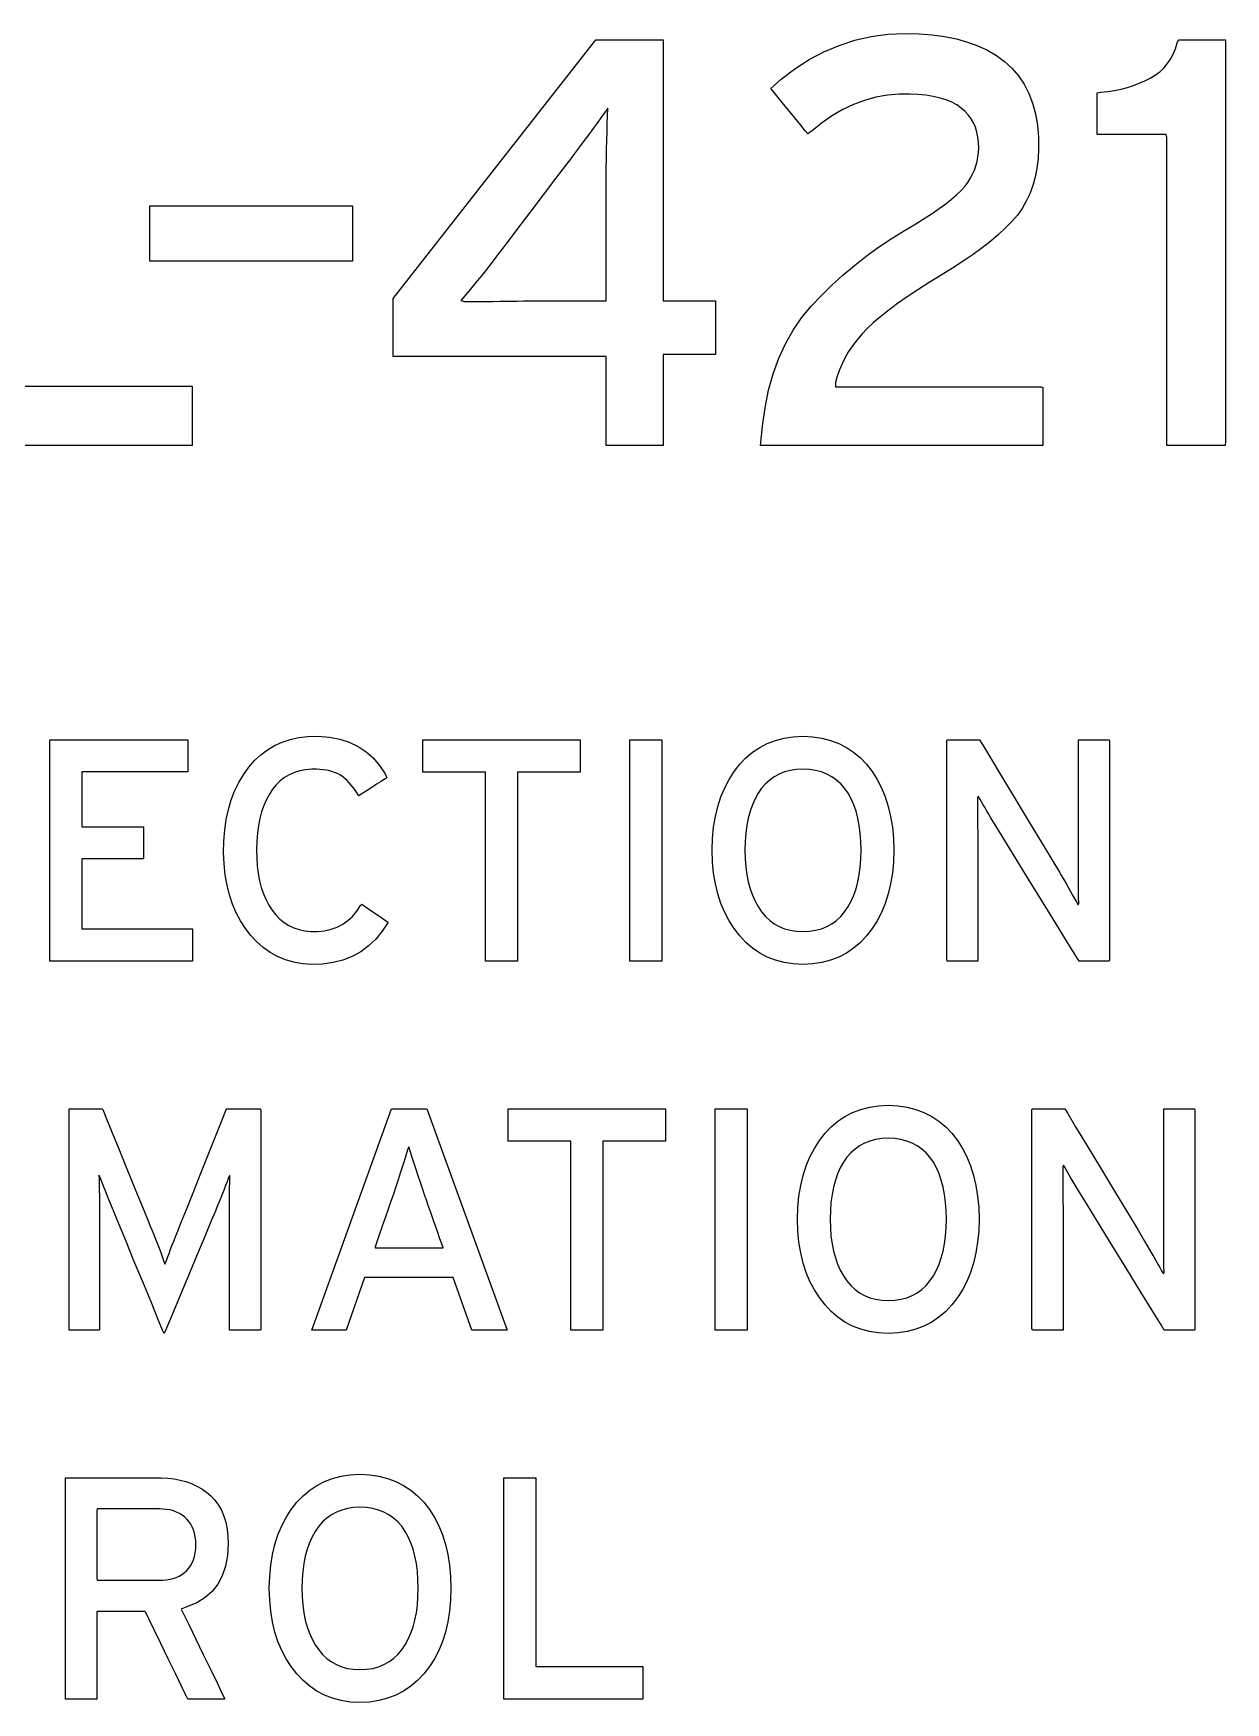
# Model space of a CAD drawing. Extents: x 1 to 47.7, y 0.2 to 33.3.
# Drawn here: x 19.018 to 19.646, y 13.414 to 14.294 of the extents above; entities that cross this region are included whole.
import ezdxf

# ---------------------------------------------------------------- set-up
doc = ezdxf.new("R2010")
doc.units = 0
doc.header["$MEASUREMENT"] = 0
doc.layers.add('4_0_____DWG', color=7, linetype='CONTINUOUS')

msp = doc.modelspace()

# ---------------------------------------------------------------- linework, layer by layer
at = {"layer": '4_0_____DWG'}
for points in [[(19.40104, 14.07663), (19.40193, 14.08688), (19.40333, 14.09661), (19.40525, 14.10582), (19.40769, 14.1145), (19.41064, 14.12266), (19.41412, 14.13029), (19.41811, 14.13741), (19.42262, 14.14399), (19.42765, 14.15005), (19.43301, 14.15576), (19.43859, 14.16125), (19.4444, 14.16655), (19.45043, 14.17164), (19.45668, 14.17652), (19.46315, 14.18119), (19.46985, 14.18567), (19.47676, 14.18993), (19.4828, 14.19347), (19.48726, 14.19625), (19.49138, 14.19893), (19.49513, 14.20153), (19.49853, 14.20403), (19.50157, 14.20645), (19.50426, 14.20878), (19.50659, 14.21102), (19.50856, 14.21317), (19.51013, 14.21528), (19.51147, 14.21744), (19.51263, 14.21963), (19.51362, 14.22186), (19.51443, 14.22413), (19.51507, 14.22644), (19.51553, 14.22879), (19.51581, 14.23118), (19.51592, 14.2336), (19.51583, 14.23648), (19.51551, 14.23926), (19.51495, 14.24189), (19.51417, 14.24438), (19.51315, 14.24671), (19.51189, 14.24889), (19.51041, 14.25092), (19.50869, 14.25279), (19.50673, 14.25453), (19.5044, 14.25614), (19.50176, 14.25756), (19.4988, 14.25878), (19.49554, 14.2598), (19.49196, 14.26062), (19.48807, 14.26125), (19.48387, 14.26167), (19.47936, 14.26191), (19.47406, 14.26187), (19.46781, 14.2613), (19.46171, 14.2602), (19.45577, 14.25858), (19.44998, 14.25644), (19.44436, 14.25377), (19.43889, 14.25058), (19.43358, 14.24686), (19.42843, 14.24263), (19.42596, 14.24085), (19.42454, 14.2426), (19.42213, 14.24556), (19.41907, 14.24932), (19.41572, 14.25344), (19.41243, 14.25749), (19.40955, 14.26103), (19.40743, 14.26364), (19.40642, 14.26487), (19.41182, 14.26973), (19.41904, 14.27527), (19.42654, 14.28008), (19.4343, 14.28418), (19.44234, 14.28756), (19.45064, 14.29022), (19.45922, 14.29215), (19.46806, 14.29337), (19.47717, 14.29386), (19.48446, 14.29368), (19.49138, 14.29314), (19.49794, 14.29222), (19.50412, 14.29095), (19.50994, 14.28931), (19.51539, 14.2873), (19.52048, 14.28494), (19.52519, 14.2822), (19.52954, 14.27908), (19.53344, 14.27546), (19.53686, 14.27145), (19.53981, 14.26705), (19.54229, 14.26226), (19.54428, 14.25708), (19.5458, 14.2515), (19.54685, 14.24553), (19.54742, 14.23918), (19.54749, 14.23308), (19.5472, 14.22786), (19.54659, 14.22289), (19.54566, 14.21815), (19.54442, 14.21366), (19.54286, 14.2094), (19.54099, 14.20539), (19.5388, 14.20161), (19.5363, 14.19808), (19.53339, 14.19472), (19.53005, 14.19134), (19.52634, 14.18791), (19.52226, 14.18444), (19.5178, 14.18093), (19.51296, 14.17737), (19.50775, 14.17377), (19.50217, 14.17013), (19.49621, 14.16645), (19.48982, 14.16255), (19.48383, 14.15874), (19.47828, 14.15504), (19.47318, 14.15147), (19.46853, 14.14801), (19.46431, 14.14468), (19.46055, 14.14147), (19.45723, 14.13838), (19.45436, 14.1354), (19.4518, 14.13237), (19.44948, 14.1293), (19.44739, 14.12619), (19.44553, 14.12302), (19.4439, 14.11982), (19.44251, 14.11656), (19.44135, 14.11326), (19.44042, 14.10991), (19.44039, 14.10765), (19.44675, 14.10765), (19.45906, 14.10765), (19.47537, 14.10765), (19.49374, 14.10765), (19.51221, 14.10765), (19.52884, 14.10765), (19.54169, 14.10765), (19.54881, 14.10765), (19.54963, 14.1073), (19.54963, 14.10508), (19.54963, 14.1013), (19.54963, 14.09651), (19.54963, 14.09126), (19.54963, 14.0861), (19.54963, 14.08159), (19.54963, 14.07827), (19.54963, 14.07669), (19.54634, 14.07663), (19.53381, 14.07663), (19.51441, 14.07663), (19.49075, 14.07663), (19.46549, 14.07663), (19.44125, 14.07663), (19.42067, 14.07663), (19.40639, 14.07663)], [(19.61496, 14.07663), (19.61496, 14.08291), (19.61496, 14.09959), (19.61496, 14.12349), (19.61496, 14.15139), (19.61496, 14.18009), (19.61496, 14.20639), (19.61496, 14.22708), (19.61496, 14.23897), (19.6146, 14.2406), (19.61194, 14.2406), (19.6073, 14.2406), (19.60141, 14.2406), (19.59498, 14.2406), (19.58873, 14.2406), (19.58338, 14.2406), (19.57964, 14.2406), (19.57823, 14.2406), (19.57823, 14.24145), (19.57823, 14.24369), (19.57823, 14.24691), (19.57823, 14.25067), (19.57823, 14.25453), (19.57823, 14.25807), (19.57823, 14.26086), (19.57823, 14.26246), (19.58014, 14.26284), (19.58385, 14.26326), (19.58744, 14.26383), (19.5909, 14.26455), (19.59423, 14.26541), (19.59743, 14.26641), (19.60051, 14.26756), (19.60345, 14.26885), (19.60627, 14.27029), (19.60887, 14.27184), (19.61124, 14.27361), (19.61338, 14.27559), (19.61527, 14.2778), (19.61693, 14.28022), (19.61835, 14.28287), (19.61954, 14.28573), (19.62049, 14.28881), (19.62113, 14.29043), (19.62295, 14.29043), (19.62611, 14.29043), (19.63014, 14.29043), (19.63453, 14.29043), (19.6388, 14.29043), (19.64246, 14.29043), (19.64501, 14.29043), (19.64597, 14.29043), (19.64597, 14.28225), (19.64597, 14.26049), (19.64597, 14.22933), (19.64597, 14.19295), (19.64597, 14.15553), (19.64597, 14.12124), (19.64597, 14.09426), (19.64597, 14.07877), (19.64566, 14.07663), (19.64341, 14.07663), (19.6395, 14.07663), (19.63453, 14.07663), (19.6291, 14.07663), (19.62382, 14.07663), (19.61931, 14.07663), (19.61615, 14.07663)], [(19.32048, 14.25445), (19.31873, 14.25197), (19.31686, 14.24934), (19.31487, 14.24657), (19.31275, 14.24366), (19.3105, 14.24061), (19.30813, 14.23741), (19.30563, 14.23407), (19.303, 14.23059), (19.30131, 14.22836), (19.2982, 14.22425), (19.29297, 14.21735), (19.28643, 14.20873), (19.27937, 14.19942), (19.2726, 14.1905), (19.26692, 14.183), (19.26312, 14.17799), (19.26159, 14.17598), (19.25903, 14.17263), (19.25654, 14.16942), (19.25411, 14.16636), (19.25176, 14.16344), (19.24948, 14.16067), (19.24726, 14.15804), (19.24512, 14.15555), (19.24304, 14.1532), (19.2449, 14.15256), (19.24843, 14.15257), (19.2521, 14.15259), (19.25592, 14.15262), (19.25988, 14.15265), (19.26398, 14.1527), (19.26823, 14.15275), (19.27262, 14.15281), (19.27599, 14.15286), (19.27858, 14.15286), (19.28375, 14.15286), (19.29061, 14.15286), (19.29828, 14.15286), (19.30589, 14.15286), (19.31256, 14.15286), (19.31741, 14.15286), (19.31957, 14.15286), (19.31961, 14.15467), (19.31961, 14.16062), (19.31961, 14.16952), (19.31961, 14.18012), (19.31961, 14.19117), (19.31961, 14.20141), (19.31961, 14.2096), (19.31961, 14.21448), (19.31964, 14.21761), (19.31971, 14.22286), (19.3198, 14.22793), (19.31989, 14.23281), (19.31999, 14.23751), (19.3201, 14.24202), (19.32022, 14.24635), (19.32034, 14.25049)], [(19.20477, 13.82552), (19.20171, 13.82079), (19.1983, 13.81662), (19.19452, 13.81302), (19.19039, 13.80997), (19.18589, 13.8075), (19.18102, 13.80558), (19.1758, 13.80423), (19.17022, 13.80344), (19.16455, 13.80326), (19.15966, 13.80368), (19.15503, 13.80452), (19.15065, 13.80579), (19.14653, 13.80749), (19.14265, 13.8096), (19.13903, 13.81215), (19.13567, 13.81511), (19.13255, 13.8185), (19.12965, 13.82225), (19.12704, 13.82625), (19.12475, 13.83054), (19.12281, 13.83511), (19.1212, 13.83996), (19.11992, 13.8451), (19.11898, 13.85052), (19.11838, 13.85622), (19.11811, 13.86221), (19.11823, 13.86831), (19.1187, 13.87413), (19.1195, 13.87968), (19.12065, 13.88495), (19.12212, 13.88995), (19.12393, 13.89466), (19.12608, 13.8991), (19.12857, 13.90327), (19.13138, 13.90715), (19.13439, 13.91066), (19.13766, 13.91374), (19.14117, 13.91641), (19.14495, 13.91866), (19.14897, 13.92048), (19.15325, 13.92189), (19.15777, 13.92288), (19.16255, 13.92344), (19.16794, 13.92354), (19.17383, 13.92303), (19.17931, 13.92197), (19.18435, 13.92034), (19.18898, 13.91814), (19.19318, 13.91539), (19.19695, 13.91207), (19.20031, 13.90819), (19.20324, 13.90375), (19.20409, 13.90168), (19.20297, 13.90096), (19.2011, 13.89976), (19.19875, 13.89824), (19.1962, 13.8966), (19.19371, 13.89499), (19.19155, 13.8936), (19.19, 13.8926), (19.18931, 13.89216), (19.18846, 13.89354), (19.18747, 13.89505), (19.18644, 13.89646), (19.18539, 13.89778), (19.18432, 13.89901), (19.18321, 13.90013), (19.18208, 13.90116), (19.18093, 13.9021), (19.17974, 13.90293), (19.17842, 13.90364), (19.17703, 13.90427), (19.17556, 13.9048), (19.17401, 13.90525), (19.17238, 13.90561), (19.17068, 13.90588), (19.16889, 13.90606), (19.16702, 13.90616), (19.16452, 13.90614), (19.1613, 13.90584), (19.15826, 13.90525), (19.1554, 13.90438), (19.15274, 13.90322), (19.15027, 13.90177), (19.14798, 13.90003), (19.14588, 13.898), (19.14397, 13.89568), (19.14222, 13.89305), (19.14065, 13.89017), (19.13929, 13.88707), (19.13814, 13.88374), (19.1372, 13.88019), (19.13646, 13.87642), (19.13593, 13.87242), (19.1356, 13.8682), (19.13548, 13.86375), (19.13557, 13.85932), (19.13587, 13.85512), (19.13638, 13.85113), (19.13709, 13.84737), (19.138, 13.84383), (19.13913, 13.84051), (19.14046, 13.8374), (19.142, 13.83452), (19.14373, 13.83184), (19.14562, 13.82937), (19.14769, 13.8272), (19.14995, 13.82534), (19.1524, 13.82379), (19.15504, 13.82255), (19.15786, 13.82162), (19.16088, 13.82099), (19.16408, 13.82068), (19.16765, 13.82067), (19.17131, 13.82104), (19.17473, 13.8218), (19.17791, 13.82293), (19.18085, 13.82445), (19.18355, 13.82635), (19.18601, 13.82863), (19.18824, 13.8313), (19.19023, 13.83435), (19.191, 13.83503), (19.19216, 13.83423), (19.19398, 13.83297), (19.19622, 13.83142), (19.19862, 13.82976), (19.20093, 13.82817), (19.20289, 13.82681), (19.20426, 13.82587)], [(19.47118, 13.86344), (19.47097, 13.85724), (19.47042, 13.85133), (19.46952, 13.84572), (19.46828, 13.84041), (19.46669, 13.8354), (19.46476, 13.83069), (19.46248, 13.82628), (19.45986, 13.82217), (19.45687, 13.81833), (19.45358, 13.81488), (19.45003, 13.81187), (19.44623, 13.80931), (19.44215, 13.80719), (19.43782, 13.80553), (19.43323, 13.80431), (19.42837, 13.80354), (19.42326, 13.80322), (19.41818, 13.80354), (19.41337, 13.80431), (19.40883, 13.80553), (19.40455, 13.80719), (19.40053, 13.80931), (19.39678, 13.81187), (19.3933, 13.81488), (19.39008, 13.81833), (19.3871, 13.82217), (19.38441, 13.82628), (19.38208, 13.83069), (19.3801, 13.8354), (19.37847, 13.84041), (19.3772, 13.84572), (19.37628, 13.85133), (19.37571, 13.85724), (19.3755, 13.86344), (19.37571, 13.86965), (19.37628, 13.87557), (19.3772, 13.8812), (19.37847, 13.88653), (19.3801, 13.89157), (19.38208, 13.89632), (19.38441, 13.90077), (19.3871, 13.90493), (19.39008, 13.90877), (19.3933, 13.91217), (19.39678, 13.91514), (19.40053, 13.91765), (19.40455, 13.91973), (19.40883, 13.92136), (19.41337, 13.92254), (19.41818, 13.92329), (19.42326, 13.92358), (19.42837, 13.92329), (19.43323, 13.92254), (19.43782, 13.92136), (19.44215, 13.91973), (19.44623, 13.91765), (19.45003, 13.91514), (19.45358, 13.91217), (19.45687, 13.90877), (19.45986, 13.90493), (19.46248, 13.90077), (19.46476, 13.89632), (19.46669, 13.89157), (19.46828, 13.88653), (19.46952, 13.8812), (19.47042, 13.87557), (19.47097, 13.86965)], [(19.56877, 13.80509), (19.56712, 13.80776), (19.56274, 13.81488), (19.55643, 13.82513), (19.54901, 13.83718), (19.5413, 13.8497), (19.53412, 13.86137), (19.52828, 13.87086), (19.52459, 13.87685), (19.52342, 13.87877), (19.52232, 13.8806), (19.52126, 13.88238), (19.52024, 13.8841), (19.51925, 13.88577), (19.51829, 13.8874), (19.51737, 13.88897), (19.51649, 13.89048), (19.51564, 13.89195), (19.51529, 13.891), (19.51529, 13.8882), (19.5153, 13.8853), (19.51531, 13.88232), (19.51533, 13.87924), (19.51535, 13.87608), (19.51538, 13.87282), (19.51541, 13.86948), (19.51544, 13.86604), (19.51545, 13.86391), (19.51545, 13.85848), (19.51545, 13.85031), (19.51545, 13.8405), (19.51545, 13.83014), (19.51545, 13.82033), (19.51545, 13.81216), (19.51545, 13.80673), (19.51544, 13.80509), (19.51468, 13.80509), (19.51296, 13.80509), (19.51058, 13.80509), (19.50785, 13.80509), (19.50505, 13.80509), (19.50248, 13.80509), (19.50045, 13.80509), (19.49924, 13.80509), (19.49904, 13.80591), (19.49904, 13.81347), (19.49904, 13.82722), (19.49904, 13.84505), (19.49904, 13.86484), (19.49904, 13.88448), (19.49904, 13.90185), (19.49904, 13.91485), (19.49904, 13.92134), (19.49937, 13.92171), (19.50078, 13.92171), (19.50302, 13.92171), (19.50577, 13.92171), (19.50872, 13.92171), (19.51156, 13.92171), (19.51398, 13.92171), (19.51566, 13.92171), (19.51629, 13.92171), (19.51786, 13.91912), (19.52204, 13.91219), (19.52805, 13.90221), (19.53513, 13.89049), (19.54248, 13.8783), (19.54933, 13.86695), (19.5549, 13.85771), (19.55841, 13.85189), (19.5596, 13.8499), (19.56086, 13.84773), (19.56207, 13.84564), (19.56323, 13.84363), (19.56434, 13.84169), (19.56539, 13.83982), (19.56639, 13.83803), (19.56734, 13.83632), (19.56825, 13.83468), (19.56859, 13.83561), (19.56856, 13.8385), (19.56853, 13.84148), (19.56851, 13.84453), (19.56849, 13.84767), (19.56847, 13.85088), (19.56846, 13.85418), (19.56846, 13.85756), (19.56845, 13.86102), (19.56845, 13.86316), (19.56845, 13.86856), (19.56845, 13.87669), (19.56845, 13.88646), (19.56845, 13.89678), (19.56845, 13.90654), (19.56845, 13.91468), (19.56845, 13.92008), (19.56847, 13.92171), (19.56923, 13.92171), (19.57094, 13.92171), (19.57332, 13.92171), (19.57606, 13.92171), (19.57886, 13.92171), (19.58142, 13.92171), (19.58346, 13.92171), (19.58466, 13.92171), (19.58487, 13.92089), (19.58487, 13.91334), (19.58487, 13.89959), (19.58487, 13.88176), (19.58487, 13.86197), (19.58487, 13.84233), (19.58487, 13.82496), (19.58487, 13.81196), (19.58487, 13.80546), (19.58456, 13.80509), (19.58324, 13.80509), (19.58115, 13.80509), (19.57858, 13.80509), (19.57583, 13.80509), (19.57318, 13.80509), (19.57092, 13.80509), (19.56935, 13.80509)], [(19.45395, 13.86344), (19.45385, 13.86803), (19.45352, 13.87237), (19.45299, 13.87648), (19.45224, 13.88035), (19.45128, 13.88399), (19.4501, 13.88738), (19.44871, 13.89055), (19.4471, 13.89347), (19.44528, 13.89612), (19.44324, 13.89844), (19.44099, 13.90046), (19.43854, 13.90218), (19.43589, 13.90358), (19.43304, 13.90469), (19.42998, 13.90549), (19.42672, 13.90598), (19.42326, 13.90618), (19.41987, 13.90598), (19.41667, 13.90549), (19.41367, 13.90469), (19.41086, 13.90358), (19.40824, 13.90218), (19.40582, 13.90046), (19.4036, 13.89844), (19.40156, 13.89612), (19.39972, 13.89347), (19.39808, 13.89055), (19.39666, 13.88738), (19.39546, 13.88399), (19.39448, 13.88035), (19.39371, 13.87648), (19.39316, 13.87237), (19.39284, 13.86803), (19.39273, 13.86344), (19.39284, 13.85892), (19.39316, 13.85462), (19.39371, 13.85056), (19.39448, 13.84673), (19.39546, 13.84313), (19.39666, 13.83977), (19.39808, 13.83663), (19.39972, 13.83373), (19.40156, 13.83103), (19.4036, 13.82859), (19.40582, 13.82648), (19.40824, 13.82469), (19.41086, 13.82323), (19.41367, 13.82209), (19.41667, 13.82128), (19.41987, 13.82079), (19.42326, 13.82063), (19.42672, 13.82079), (19.42998, 13.82128), (19.43304, 13.82209), (19.43589, 13.82323), (19.43854, 13.82469), (19.44099, 13.82648), (19.44324, 13.82859), (19.44528, 13.83103), (19.4471, 13.83373), (19.44871, 13.83663), (19.4501, 13.83977), (19.45128, 13.84313), (19.45224, 13.84673), (19.45299, 13.85056), (19.45352, 13.85462), (19.45385, 13.85892)], [(19.12118, 13.6106), (19.12118, 13.61282), (19.12118, 13.61875), (19.12118, 13.6273), (19.12118, 13.63737), (19.12118, 13.64786), (19.12118, 13.65768), (19.12118, 13.66574), (19.12118, 13.67094), (19.12118, 13.67296), (19.12118, 13.67581), (19.1212, 13.67852), (19.12122, 13.68109), (19.12125, 13.68352), (19.12129, 13.68581), (19.12134, 13.68796), (19.1214, 13.68997), (19.12146, 13.69184), (19.12124, 13.69213), (19.12061, 13.69049), (19.11992, 13.68872), (19.11918, 13.68681), (19.11838, 13.68477), (19.11752, 13.68261), (19.1166, 13.68031), (19.11563, 13.67788), (19.1146, 13.67532), (19.11379, 13.67336), (19.11165, 13.66824), (19.10818, 13.65994), (19.10388, 13.64964), (19.09922, 13.6385), (19.09469, 13.62768), (19.09079, 13.61835), (19.088, 13.61167), (19.08681, 13.60881), (19.08601, 13.61066), (19.08356, 13.61659), (19.07991, 13.62543), (19.07554, 13.63602), (19.07092, 13.64719), (19.06655, 13.65778), (19.06289, 13.66663), (19.06044, 13.67255), (19.05955, 13.67473), (19.05852, 13.67732), (19.05754, 13.67978), (19.05662, 13.68211), (19.05575, 13.6843), (19.05494, 13.68637), (19.05417, 13.6883), (19.05346, 13.69011), (19.05281, 13.69178), (19.05242, 13.69224), (19.05249, 13.6904), (19.05255, 13.68842), (19.0526, 13.6863), (19.05264, 13.68404), (19.05267, 13.68164), (19.0527, 13.6791), (19.05271, 13.67642), (19.05272, 13.67361), (19.05272, 13.6716), (19.05272, 13.66718), (19.05272, 13.65966), (19.05272, 13.65014), (19.05272, 13.6397), (19.05272, 13.62944), (19.05272, 13.62046), (19.05272, 13.61386), (19.05272, 13.61072), (19.05237, 13.6106), (19.05103, 13.6106), (19.04895, 13.6106), (19.04641, 13.6106), (19.0437, 13.6106), (19.04111, 13.6106), (19.0389, 13.6106), (19.03737, 13.6106), (19.0368, 13.6106), (19.0368, 13.6148), (19.0368, 13.62601), (19.0368, 13.64217), (19.0368, 13.6612), (19.0368, 13.68104), (19.0368, 13.69961), (19.0368, 13.71485), (19.0368, 13.72468), (19.03683, 13.72727), (19.03772, 13.72727), (19.03959, 13.72727), (19.04214, 13.72727), (19.04504, 13.72727), (19.048, 13.72727), (19.0507, 13.72727), (19.05283, 13.72727), (19.05408, 13.72727), (19.05447, 13.72681), (19.05611, 13.72277), (19.05907, 13.71549), (19.0629, 13.70607), (19.06716, 13.69561), (19.07139, 13.6852), (19.07515, 13.67597), (19.07799, 13.66899), (19.07946, 13.66539), (19.08028, 13.66341), (19.08132, 13.6609), (19.08231, 13.65846), (19.08325, 13.65609), (19.08414, 13.65379), (19.08498, 13.65156), (19.08577, 13.64941), (19.08651, 13.64732), (19.08721, 13.64531), (19.08789, 13.64684), (19.08862, 13.64888), (19.08939, 13.65101), (19.09022, 13.65321), (19.09109, 13.65549), (19.092, 13.65785), (19.09297, 13.66029), (19.09398, 13.66282), (19.09493, 13.66516), (19.09601, 13.66786), (19.09853, 13.67418), (19.10206, 13.68301), (19.10615, 13.69325), (19.11036, 13.7038), (19.11426, 13.71355), (19.11739, 13.7214), (19.11933, 13.72625), (19.11981, 13.72727), (19.12086, 13.72727), (19.12288, 13.72727), (19.12556, 13.72727), (19.12858, 13.72727), (19.13161, 13.72727), (19.13435, 13.72727), (19.13646, 13.72727), (19.13763, 13.72727), (19.13776, 13.72592), (19.13776, 13.71757), (19.13776, 13.70336), (19.13776, 13.68535), (19.13776, 13.66561), (19.13776, 13.64622), (19.13776, 13.62925), (19.13776, 13.61676), (19.13776, 13.61082), (19.1374, 13.6106), (19.136, 13.6106), (19.13383, 13.6106), (19.13119, 13.6106), (19.12837, 13.6106), (19.12566, 13.6106), (19.12337, 13.6106), (19.12177, 13.6106)], [(19.5161, 13.669), (19.51589, 13.66279), (19.51534, 13.65688), (19.51444, 13.65128), (19.5132, 13.64597), (19.51161, 13.64096), (19.50968, 13.63625), (19.5074, 13.63184), (19.50478, 13.62773), (19.50179, 13.62389), (19.4985, 13.62043), (19.49496, 13.61742), (19.49115, 13.61486), (19.48708, 13.61275), (19.48274, 13.61108), (19.47815, 13.60987), (19.4733, 13.6091), (19.46818, 13.60878), (19.4631, 13.6091), (19.45829, 13.60987), (19.45375, 13.61108), (19.44947, 13.61275), (19.44545, 13.61486), (19.4417, 13.61742), (19.43822, 13.62043), (19.43501, 13.62389), (19.43202, 13.62773), (19.42934, 13.63184), (19.427, 13.63625), (19.42502, 13.64096), (19.42339, 13.64597), (19.42212, 13.65128), (19.4212, 13.65688), (19.42063, 13.66279), (19.42042, 13.669), (19.42063, 13.67521), (19.4212, 13.68113), (19.42212, 13.68675), (19.42339, 13.69209), (19.42502, 13.69713), (19.427, 13.70187), (19.42934, 13.70633), (19.43202, 13.71049), (19.43501, 13.71433), (19.43822, 13.71773), (19.4417, 13.72069), (19.44545, 13.72321), (19.44947, 13.72528), (19.45375, 13.72691), (19.45829, 13.7281), (19.4631, 13.72884), (19.46818, 13.72914), (19.4733, 13.72884), (19.47815, 13.7281), (19.48274, 13.72691), (19.48708, 13.72528), (19.49115, 13.72321), (19.49496, 13.72069), (19.4985, 13.71773), (19.50179, 13.71433), (19.50478, 13.71049), (19.5074, 13.70633), (19.50968, 13.70187), (19.51161, 13.69713), (19.5132, 13.69209), (19.51444, 13.68675), (19.51534, 13.68113), (19.51589, 13.67521)], [(19.61369, 13.61065), (19.61205, 13.61332), (19.60766, 13.62044), (19.60135, 13.63069), (19.59394, 13.64274), (19.58623, 13.65526), (19.57904, 13.66693), (19.5732, 13.67642), (19.56952, 13.6824), (19.56834, 13.68433), (19.56725, 13.68616), (19.56619, 13.68793), (19.56516, 13.68966), (19.56417, 13.69133), (19.56322, 13.69295), (19.5623, 13.69452), (19.56141, 13.69604), (19.56056, 13.69751), (19.56021, 13.69656), (19.56021, 13.69375), (19.56022, 13.69086), (19.56024, 13.68787), (19.56025, 13.6848), (19.56027, 13.68163), (19.5603, 13.67838), (19.56033, 13.67503), (19.56037, 13.6716), (19.56037, 13.66946), (19.56037, 13.66404), (19.56037, 13.65587), (19.56037, 13.64606), (19.56037, 13.6357), (19.56037, 13.62588), (19.56037, 13.61772), (19.56037, 13.61229), (19.56036, 13.61065), (19.5596, 13.61065), (19.55788, 13.61065), (19.55551, 13.61065), (19.55277, 13.61065), (19.54997, 13.61065), (19.5474, 13.61065), (19.54537, 13.61065), (19.54416, 13.61065), (19.54396, 13.61147), (19.54396, 13.61902), (19.54396, 13.63277), (19.54396, 13.6506), (19.54396, 13.67039), (19.54396, 13.69003), (19.54396, 13.70741), (19.54396, 13.7204), (19.54396, 13.7269), (19.54429, 13.72727), (19.5457, 13.72727), (19.54794, 13.72727), (19.55069, 13.72727), (19.55364, 13.72727), (19.55649, 13.72727), (19.5589, 13.72727), (19.56058, 13.72727), (19.56121, 13.72727), (19.56278, 13.72467), (19.56696, 13.71774), (19.57298, 13.70777), (19.58005, 13.69604), (19.5874, 13.68386), (19.59425, 13.6725), (19.59982, 13.66327), (19.60333, 13.65744), (19.60452, 13.65545), (19.60578, 13.65329), (19.60699, 13.6512), (19.60815, 13.64918), (19.60926, 13.64724), (19.61031, 13.64538), (19.61131, 13.64359), (19.61227, 13.64187), (19.61317, 13.64023), (19.61352, 13.64117), (19.61348, 13.64406), (19.61345, 13.64703), (19.61343, 13.65009), (19.61341, 13.65322), (19.61339, 13.65644), (19.61338, 13.65974), (19.61338, 13.66312), (19.61338, 13.66658), (19.61338, 13.66871), (19.61338, 13.67412), (19.61338, 13.68225), (19.61338, 13.69202), (19.61338, 13.70233), (19.61338, 13.7121), (19.61338, 13.72023), (19.61338, 13.72564), (19.61339, 13.72727), (19.61415, 13.72727), (19.61587, 13.72727), (19.61824, 13.72727), (19.62098, 13.72727), (19.62378, 13.72727), (19.62634, 13.72727), (19.62838, 13.72727), (19.62959, 13.72727), (19.62979, 13.72645), (19.62979, 13.71889), (19.62979, 13.70514), (19.62979, 13.68732), (19.62979, 13.66753), (19.62979, 13.64788), (19.62979, 13.63051), (19.62979, 13.61752), (19.62979, 13.61102), (19.62948, 13.61065), (19.62816, 13.61065), (19.62608, 13.61065), (19.62351, 13.61065), (19.62075, 13.61065), (19.6181, 13.61065), (19.61584, 13.61065), (19.61428, 13.61065)], [(19.22437, 13.6808), (19.22307, 13.68463), (19.22183, 13.68831), (19.22066, 13.69183), (19.21955, 13.6952), (19.2185, 13.69842), (19.21752, 13.70148), (19.2166, 13.70438), (19.21574, 13.70713), (19.21496, 13.70553), (19.21413, 13.7027), (19.21323, 13.69971), (19.21224, 13.69655), (19.21119, 13.69322), (19.21005, 13.68972), (19.20885, 13.68606), (19.20757, 13.68222), (19.20689, 13.68023), (19.20611, 13.67798), (19.20482, 13.67429), (19.20324, 13.66972), (19.20155, 13.66486), (19.19996, 13.66029), (19.19868, 13.65659), (19.1979, 13.65435), (19.198, 13.65394), (19.20054, 13.65394), (19.20519, 13.65394), (19.21118, 13.65394), (19.21771, 13.65394), (19.22401, 13.65394), (19.22929, 13.65394), (19.23276, 13.65394), (19.23371, 13.65398), (19.23318, 13.65549), (19.23206, 13.6587), (19.23056, 13.66302), (19.22887, 13.66786), (19.22721, 13.67264), (19.22576, 13.67679), (19.22475, 13.6797)], [(19.49887, 13.669), (19.49877, 13.67358), (19.49845, 13.67793), (19.49791, 13.68204), (19.49716, 13.68591), (19.4962, 13.68954), (19.49502, 13.69294), (19.49363, 13.6961), (19.49203, 13.69903), (19.4902, 13.70167), (19.48816, 13.704), (19.48591, 13.70602), (19.48347, 13.70773), (19.48082, 13.70914), (19.47796, 13.71024), (19.47491, 13.71104), (19.47164, 13.71154), (19.46818, 13.71173), (19.46479, 13.71154), (19.46159, 13.71104), (19.45859, 13.71024), (19.45578, 13.70914), (19.45316, 13.70773), (19.45074, 13.70602), (19.44852, 13.704), (19.44649, 13.70167), (19.44464, 13.69903), (19.443, 13.6961), (19.44158, 13.69294), (19.44038, 13.68954), (19.4394, 13.68591), (19.43863, 13.68204), (19.43809, 13.67793), (19.43776, 13.67358), (19.43765, 13.669), (19.43776, 13.66447), (19.43809, 13.66018), (19.43863, 13.65612), (19.4394, 13.65229), (19.44038, 13.64869), (19.44158, 13.64532), (19.443, 13.64219), (19.44464, 13.63929), (19.44649, 13.63659), (19.44852, 13.63415), (19.45074, 13.63204), (19.45316, 13.63025), (19.45578, 13.62879), (19.45859, 13.62765), (19.46159, 13.62684), (19.46479, 13.62635), (19.46818, 13.62619), (19.47164, 13.62635), (19.47491, 13.62684), (19.47796, 13.62765), (19.48082, 13.62879), (19.48347, 13.63025), (19.48591, 13.63204), (19.48816, 13.63415), (19.4902, 13.63659), (19.49203, 13.63929), (19.49363, 13.64219), (19.49502, 13.64532), (19.4962, 13.64869), (19.49716, 13.65229), (19.49791, 13.65612), (19.49845, 13.66018), (19.49877, 13.66447)], [(19.12059, 13.49795), (19.12016, 13.49177), (19.11909, 13.48617), (19.11738, 13.48115), (19.11502, 13.47673), (19.11203, 13.47289), (19.10839, 13.46964), (19.10411, 13.46697), (19.09918, 13.46489), (19.09584, 13.46363), (19.09726, 13.46068), (19.09996, 13.45512), (19.10349, 13.44781), (19.10743, 13.43966), (19.11136, 13.43155), (19.11484, 13.42437), (19.11743, 13.41901), (19.11872, 13.41635), (19.1184, 13.41621), (19.11676, 13.41621), (19.11417, 13.41621), (19.11101, 13.41621), (19.10763, 13.41621), (19.1044, 13.41621), (19.10169, 13.41621), (19.09985, 13.41621), (19.09924, 13.41622), (19.09826, 13.41823), (19.09595, 13.42301), (19.0927, 13.42971), (19.08894, 13.43746), (19.08509, 13.44541), (19.08156, 13.45269), (19.07877, 13.45845), (19.07713, 13.46183), (19.07667, 13.46235), (19.07495, 13.46235), (19.07186, 13.46235), (19.06789, 13.46235), (19.0635, 13.46235), (19.05918, 13.46235), (19.0554, 13.46235), (19.05264, 13.46235), (19.05137, 13.46235), (19.05134, 13.46119), (19.05134, 13.45708), (19.05134, 13.45082), (19.05134, 13.44327), (19.05134, 13.43529), (19.05134, 13.42774), (19.05134, 13.42148), (19.05134, 13.41737), (19.05132, 13.41621), (19.05049, 13.41621), (19.0487, 13.41621), (19.04625, 13.41621), (19.04344, 13.41621), (19.0406, 13.41621), (19.03802, 13.41621), (19.03601, 13.41621), (19.0349, 13.41621), (19.03476, 13.41754), (19.03476, 13.42607), (19.03476, 13.44063), (19.03476, 13.45903), (19.03476, 13.47911), (19.03476, 13.4987), (19.03476, 13.51563), (19.03476, 13.52771), (19.03476, 13.53278), (19.03629, 13.53282), (19.04095, 13.53282), (19.04784, 13.53282), (19.05602, 13.53282), (19.06458, 13.53282), (19.0726, 13.53282), (19.07914, 13.53282), (19.0833, 13.53282), (19.08526, 13.53282), (19.08871, 13.53264), (19.09203, 13.53225), (19.09521, 13.53163), (19.09826, 13.53079), (19.10117, 13.52972), (19.10394, 13.52844), (19.10658, 13.52693), (19.10909, 13.5252), (19.11146, 13.52321), (19.11357, 13.52096), (19.1154, 13.51845), (19.11696, 13.51567), (19.11824, 13.51265), (19.11924, 13.50936), (19.11997, 13.50581), (19.12042, 13.50201)], [(19.23786, 13.47456), (19.23765, 13.46835), (19.2371, 13.46244), (19.2362, 13.45683), (19.23496, 13.45152), (19.23337, 13.44651), (19.23144, 13.4418), (19.22916, 13.4374), (19.22654, 13.43328), (19.22355, 13.42945), (19.22027, 13.42599), (19.21672, 13.42298), (19.21291, 13.42042), (19.20884, 13.4183), (19.20451, 13.41664), (19.19991, 13.41542), (19.19506, 13.41465), (19.18994, 13.41433), (19.18487, 13.41465), (19.18005, 13.41542), (19.17551, 13.41664), (19.17123, 13.4183), (19.16721, 13.42042), (19.16347, 13.42298), (19.15998, 13.42599), (19.15677, 13.42945), (19.15378, 13.43328), (19.1511, 13.4374), (19.14876, 13.4418), (19.14678, 13.44651), (19.14515, 13.45152), (19.14388, 13.45683), (19.14296, 13.46244), (19.1424, 13.46835), (19.14218, 13.47456), (19.1424, 13.48077), (19.14296, 13.48668), (19.14388, 13.49231), (19.14515, 13.49764), (19.14678, 13.50268), (19.14876, 13.50743), (19.1511, 13.51188), (19.15378, 13.51604), (19.15677, 13.51988), (19.15998, 13.52329), (19.16347, 13.52625), (19.16721, 13.52876), (19.17123, 13.53084), (19.17551, 13.53247), (19.18005, 13.53365), (19.18487, 13.5344), (19.18994, 13.5347), (19.19506, 13.5344), (19.19991, 13.53365), (19.20451, 13.53247), (19.20884, 13.53084), (19.21291, 13.52876), (19.21672, 13.52625), (19.22027, 13.52329), (19.22355, 13.51988), (19.22654, 13.51604), (19.22916, 13.51188), (19.23144, 13.50743), (19.23337, 13.50268), (19.23496, 13.49764), (19.2362, 13.49231), (19.2371, 13.48668), (19.23765, 13.48077)], [(19.10353, 13.49746), (19.10342, 13.49962), (19.10318, 13.50165), (19.10279, 13.50354), (19.10227, 13.5053), (19.10162, 13.50693), (19.10082, 13.50842), (19.09989, 13.50978), (19.09882, 13.51101), (19.09761, 13.51214), (19.09628, 13.51315), (19.09484, 13.51403), (19.0933, 13.51476), (19.09165, 13.51537), (19.08989, 13.51583), (19.08803, 13.51615), (19.08607, 13.51634), (19.08427, 13.51639), (19.08264, 13.51639), (19.07899, 13.51639), (19.07397, 13.51639), (19.06824, 13.51639), (19.06246, 13.51639), (19.05729, 13.51639), (19.0534, 13.51639), (19.05145, 13.51639), (19.05134, 13.51563), (19.05134, 13.51236), (19.05134, 13.5072), (19.05134, 13.50092), (19.05134, 13.49425), (19.05134, 13.48797), (19.05134, 13.48281), (19.05134, 13.47954), (19.05145, 13.47878), (19.0534, 13.47878), (19.05729, 13.47878), (19.06246, 13.47878), (19.06824, 13.47878), (19.07397, 13.47878), (19.07899, 13.47878), (19.08264, 13.47878), (19.08427, 13.47878), (19.08604, 13.47883), (19.08798, 13.47901), (19.08981, 13.47931), (19.09154, 13.47975), (19.09317, 13.48032), (19.0947, 13.48102), (19.09613, 13.48186), (19.09745, 13.48282), (19.09867, 13.48391), (19.09978, 13.48512), (19.10074, 13.48647), (19.10156, 13.48796), (19.10224, 13.48958), (19.10277, 13.49135), (19.10317, 13.49325), (19.10342, 13.49529)], [(19.22064, 13.47456), (19.22053, 13.47914), (19.22021, 13.48348), (19.21967, 13.48759), (19.21892, 13.49146), (19.21796, 13.4951), (19.21678, 13.4985), (19.21539, 13.50166), (19.21379, 13.50458), (19.21196, 13.50723), (19.20992, 13.50955), (19.20767, 13.51157), (19.20523, 13.51329), (19.20258, 13.5147), (19.19972, 13.5158), (19.19667, 13.5166), (19.19341, 13.5171), (19.18994, 13.51729), (19.18655, 13.5171), (19.18335, 13.5166), (19.18035, 13.5158), (19.17754, 13.5147), (19.17493, 13.51329), (19.17251, 13.51157), (19.17028, 13.50955), (19.16825, 13.50723), (19.1664, 13.50458), (19.16476, 13.50166), (19.16334, 13.4985), (19.16214, 13.4951), (19.16116, 13.49146), (19.16039, 13.48759), (19.15985, 13.48348), (19.15952, 13.47914), (19.15941, 13.47456), (19.15952, 13.47003), (19.15985, 13.46573), (19.16039, 13.46167), (19.16116, 13.45784), (19.16214, 13.45424), (19.16334, 13.45088), (19.16476, 13.44775), (19.1664, 13.44484), (19.16825, 13.44214), (19.17028, 13.4397), (19.17251, 13.43759), (19.17493, 13.4358), (19.17754, 13.43434), (19.18035, 13.4332), (19.18335, 13.43239), (19.18655, 13.4319), (19.18994, 13.43174), (19.19341, 13.4319), (19.19667, 13.43239), (19.19972, 13.4332), (19.20258, 13.43434), (19.20523, 13.4358), (19.20767, 13.43759), (19.20992, 13.4397), (19.21196, 13.44214), (19.21379, 13.44484), (19.21539, 13.44775), (19.21678, 13.45088), (19.21796, 13.45424), (19.21892, 13.45784), (19.21967, 13.46167), (19.22021, 13.46573), (19.22053, 13.47003)]]:
    msp.add_lwpolyline(points, close=True, dxfattribs=at)
for points in [[(18.96727, 14.07663), (18.96727, 14.29043), (18.99828, 14.29043), (18.99828, 14.10795), (19.10158, 14.10795), (19.10158, 14.07663), (18.96727, 14.07663)], [(19.34972, 14.12468), (19.34972, 14.07663), (19.31961, 14.07663), (19.31961, 14.12364), (19.20748, 14.12364), (19.20748, 14.15423), (19.3142, 14.29043), (19.34972, 14.29043), (19.34972, 14.15286), (19.37717, 14.15286), (19.37717, 14.12468), (19.34972, 14.12468)], [(19.07926, 14.17377), (19.07926, 14.20299), (19.18609, 14.20299), (19.18609, 14.17377), (19.07926, 14.17377)], [(19.02654, 13.80509), (19.02654, 13.92171), (19.09932, 13.92171), (19.09932, 13.90479), (19.04344, 13.90479), (19.04344, 13.87581), (19.0759, 13.87581), (19.0759, 13.85889), (19.04344, 13.85889), (19.04344, 13.82201), (19.10177, 13.82201), (19.10177, 13.80509), (19.02654, 13.80509)], [(19.27294, 13.90463), (19.27294, 13.80509), (19.25604, 13.80509), (19.25604, 13.90463), (19.22308, 13.90463), (19.22308, 13.92171), (19.30594, 13.92171), (19.30594, 13.90463), (19.27294, 13.90463)], [(19.33213, 13.80509), (19.33213, 13.92171), (19.34903, 13.92171), (19.34903, 13.80509), (19.33213, 13.80509)], [(19.24886, 13.61065), (19.2391, 13.63833), (19.19238, 13.63833), (19.1827, 13.61065), (19.16455, 13.61065), (19.20654, 13.72727), (19.2251, 13.72727), (19.26758, 13.61065), (19.24886, 13.61065)], [(19.31786, 13.71018), (19.31786, 13.61065), (19.30096, 13.61065), (19.30096, 13.71018), (19.268, 13.71018), (19.268, 13.72727), (19.35086, 13.72727), (19.35086, 13.71018), (19.31786, 13.71018)], [(19.37705, 13.61065), (19.37705, 13.72727), (19.39395, 13.72727), (19.39395, 13.61065), (19.37705, 13.61065)], [(19.26572, 13.41621), (19.26572, 13.53282), (19.28262, 13.53282), (19.28262, 13.43329), (19.33898, 13.43329), (19.33898, 13.41621), (19.26572, 13.41621)]]:
    msp.add_lwpolyline(points, dxfattribs=at)

doc.saveas('drawing.dxf')
